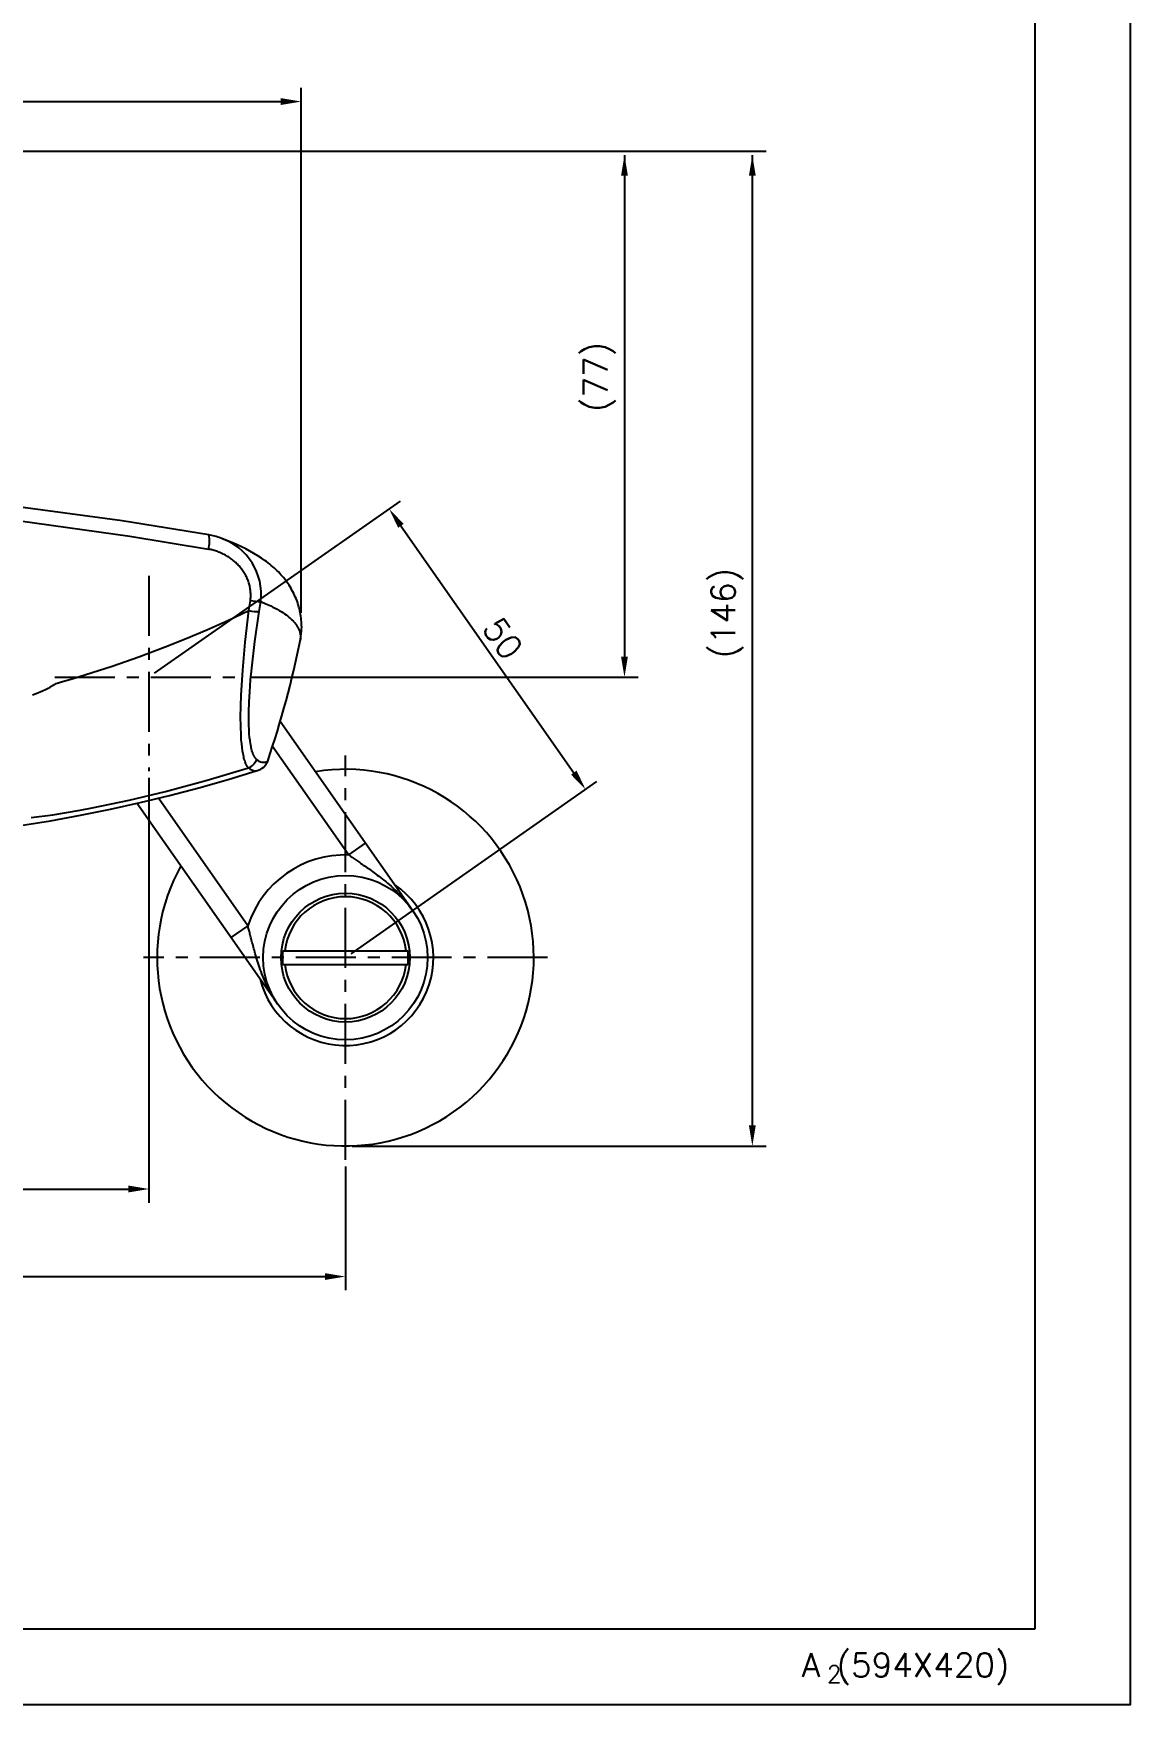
# Model space of a CAD drawing. Extents: x 10556 to 11150, y -5808 to -5388.
# Drawn here: x 10989.7 to 11149.9, y -5808.1 to -5564.1 of the extents above; entities that cross this region are included whole.
import ezdxf

# ---------------------------------------------------------------- set-up
doc = ezdxf.new("R2010")
doc.units = 0
doc.header["$LTSCALE"] = 7
doc.header["$MEASUREMENT"] = 0
doc.linetypes.add('CENTER', pattern=[2, 1.25, -0.25, 0.25, -0.25])
doc.layers.get('0').update_dxf_attribs({"color": 2, "linetype": 'CONTINUOUS'})
for name, color, linetype in [('CL', 1, 'CENTER'), ('D', 2, 'CONTINUOUS'), ('DIM', 2, 'CONTINUOUS'), ('DWG', 7, 'CONTINUOUS'), ('Make2D 표시선', 7, 'CONTINUOUS'), ('Make2D 표시선 - Tangent', 7, 'CONTINUOUS'), ('TXT', 4, 'CONTINUOUS')]:
    doc.layers.add(name, color=color, linetype=linetype)
doc.styles.add('GHS', font='ROMANS.shx', dxfattribs={"bigfont": 'GHS.shx'})

msp = doc.modelspace()

# ---------------------------------------------------------------- linework, layer by layer
at = {"linetype": 'Continuous'}
msp.add_lwpolyline([(10555.88915, -5808.08533), (11149.88915, -5808.08533), (11149.88915, -5388.08533), (10555.88915, -5388.08533)], close=True, dxfattribs=at)
at = {"layer": 'CL'}
for p, q in [((11006.59327, -5643.2903), (11006.59327, -5671.79541)), ((10992.87299, -5658.07491), (11020.31399, -5658.07491)), ((11035.27213, -5728.53249), (11035.27213, -5669.53249)), ((11064.77213, -5699.03249), (11005.77213, -5699.03249))]:
    msp.add_line(p, q, dxfattribs=at)
at = {"layer": 'D'}
for p, q in [((11028.83127, -5648.71194), (11028.83127, -5572.04294)), ((10877.38447, -5574.04294), (11025.83127, -5574.04294)), ((11006.59327, -5672.79541), (11006.59327, -5734.81063)), ((11035.27213, -5729.53249), (11035.27213, -5747.5932)), ((10899.59327, -5732.81063), (11003.59327, -5732.81063)), ((10870.91442, -5745.5932), (11032.27213, -5745.5932))]:
    msp.add_line(p, q, dxfattribs=at)
for points in [[(11025.83127, -5573.54294), (11025.83127, -5574.54294), (11028.83127, -5574.04294)], [(11003.59327, -5732.31063), (11003.59327, -5733.31063), (11006.59327, -5732.81063)], [(11032.27213, -5745.0932), (11032.27213, -5746.0932), (11035.27213, -5745.5932)]]:
    msp.add_solid(points, dxfattribs=at)
at = {"layer": 'DIM'}
for p, q in [((10952.59327, -5581.28489), (11078.00791, -5581.28489)), ((10952.59327, -5581.28489), (11096.66986, -5581.28489)), ((11076.00791, -5581.88489), (11076.00791, -5655.07491)), ((11094.66986, -5581.88489), (11094.66986, -5723.53249)), ((11007.41243, -5657.50133), (11043.29176, -5632.3783)), ((11043.37419, -5635.98291), (11068.61159, -5672.02558)), ((11021.31399, -5658.07491), (11078.00791, -5658.07491)), ((11036.09128, -5698.45891), (11071.97062, -5673.33588)), ((11036.27213, -5726.53249), (11096.66986, -5726.53249))]:
    msp.add_line(p, q, dxfattribs=at)
for points in [[(11075.50791, -5584.88489), (11076.50791, -5584.88489), (11076.00791, -5581.88489)], [(11094.16986, -5584.88489), (11095.16986, -5584.88489), (11094.66986, -5581.88489)], [(11043.78377, -5635.69612), (11042.96462, -5636.2697), (11041.65346, -5633.52546)], [(11075.50791, -5655.07491), (11076.50791, -5655.07491), (11076.00791, -5658.07491)], [(11069.02116, -5671.73879), (11068.20201, -5672.31237), (11070.33232, -5674.48303)], [(11094.16986, -5723.53249), (11095.16986, -5723.53249), (11094.66986, -5726.53249)]]:
    msp.add_solid(points, dxfattribs=at)
at = {"layer": 'DWG'}
for p, q in [((11025.76041, -5664.52714), (11045.10192, -5692.14968)), ((11024.64138, -5668.15933), (11035.76155, -5684.04058)), ((11025.44227, -5705.91551), (11004.84354, -5676.49747)), ((11021.01681, -5694.36496), (11007.9793, -5675.74546)), ((11035.76155, -5684.04058), (11038.219, -5682.31985)), ((11021.01681, -5694.36496), (11018.55935, -5696.08569)), ((11026.1111, -5700.03249), (11026.1111, -5698.03249)), ((11026.1111, -5698.03249), (11044.43316, -5698.03249)), ((11044.43316, -5700.03249), (11044.43316, -5698.03249)), ((11026.1111, -5700.03249), (11044.43316, -5700.03249))]:
    msp.add_line(p, q, dxfattribs=at)
for centre, radius in [((11035.2721, -5699.03259), 12), ((11035.27213, -5699.03249), 9.4)]:
    msp.add_circle(centre, radius, dxfattribs=at)
for centre, radius, start, end in [((11035.27213, -5699.03249), 27.5, 150.8723087, 99.1281167), ((11035.2721, -5699.03259), 15, 88.1301025, 161.8698975), ((11035.2721, -5699.03259), 12.83935, 194.2068954, 55.7931046), ((11035.27213, -5699.03249), 8.9, 6.4513512, 173.5486488), ((11035.27213, -5699.03249), 8.9, 186.4513512, 353.5486488)]:
    msp.add_arc(centre, radius, start, end, dxfattribs=at)
for points in [[(11035.76155, -5684.04058), (11036.23408, -5684.37555), (11036.76632, -5684.74745), (11037.36862, -5685.16443), (11038.05039, -5685.63608), (11038.81944, -5686.17467), (11039.67888, -5686.79518), (11040.62551, -5687.51632), (11041.65665, -5688.36829), (11042.76744, -5689.39544), (11043.93234, -5690.64351), (11044.89202, -5691.85584)], [(11025.23771, -5705.61743), (11024.42529, -5704.29837), (11023.64997, -5702.77414), (11023.06456, -5701.37761), (11022.61695, -5700.11706), (11022.26345, -5698.98129), (11021.97467, -5697.96226), (11021.73195, -5697.05649), (11021.52227, -5696.2558), (11021.33677, -5695.54852), (11021.16966, -5694.92245), (11021.01681, -5694.36496)], [(11025.29234, -5705.69822), (11025.23771, -5705.61743)], [(11025.44227, -5705.91551), (11025.29234, -5705.69822)]]:
    msp.add_spline(points, degree=3, dxfattribs=at)
at = {"layer": 'Make2D 표시선'}
for p, q in [((11028.71844, -5652.56828), (11028.75412, -5652.38043)), ((11023.88006, -5670.44141), (11023.92013, -5670.33443))]:
    msp.add_line(p, q, dxfattribs=at)
for points in [[(11015.30777, -5637.29594), (11002.67891, -5635.24069), (10988.57002, -5633.3694), (10983.48055, -5632.62045), (10980.69405, -5632.14825), (10978.30024, -5631.68449), (10977.34353, -5631.47598), (10976.39169, -5631.24659), (10975.63421, -5631.0406), (10975.33466, -5630.94972), (10975.03762, -5630.85099)], [(11028.87155, -5651.32912), (11028.88095, -5651.05946), (11028.88392, -5650.78964), (11028.88046, -5650.51981), (11028.87054, -5650.25015), (11028.85415, -5649.98081), (11028.83127, -5649.71194), (11028.80189, -5649.44371), (11028.76599, -5649.17628), (11028.72377, -5648.91109), (11028.67512, -5648.647), (11028.62007, -5648.38416), (11028.55867, -5648.12273), (11028.49096, -5647.86287), (11028.41699, -5647.60472), (11028.33678, -5647.34844), (11028.25039, -5647.09419), (11028.1569, -5646.83958), (11028.05724, -5646.58732), (11027.95151, -5646.33753), (11027.83981, -5646.09035), (11027.72224, -5645.8459), (11027.59889, -5645.6043), (11027.46987, -5645.36569), (11027.33528, -5645.1302), (11027.19286, -5644.89412), (11027.04492, -5644.66146), (11026.89162, -5644.43229), (11026.7331, -5644.20669), (11026.56951, -5643.98471), (11026.40099, -5643.76644), (11026.2277, -5643.55195), (11026.04976, -5643.34131), (11025.86412, -5643.131), (11025.674, -5642.92474), (11025.47957, -5642.72252), (11025.28101, -5642.52434), (11025.07847, -5642.33019), (11024.87214, -5642.14006), (11024.66217, -5641.95394), (11024.44874, -5641.77184), (11024.21553, -5641.58045), (11023.9787, -5641.39359), (11023.73842, -5641.21116), (11023.49489, -5641.03307), (11022.99878, -5640.6895), (11022.49182, -5640.36211), (11021.90781, -5640.0107), (11021.31322, -5639.67746), (11020.70945, -5639.36094), (11020.09789, -5639.05966), (11019.38894, -5638.73127), (11018.67267, -5638.41918), (11017.95019, -5638.1216), (11017.2226, -5637.83672)], [(10987.83642, -5679.74538), (10992.23001, -5679.03394), (10996.60913, -5678.23826), (11000.97198, -5677.35787), (11005.31676, -5676.3923), (11009.60689, -5675.35005), (11013.87577, -5674.22395), (11018.15139, -5673.00604), (11022.40281, -5671.70612)]]:
    msp.add_lwpolyline(points, dxfattribs=at)
for centre, radius, start, end in [((11013.53602, -5647.21981), 10.08079, 69.4513294, 79.8525177), ((10888.55204, -5624.24329), 142.99974, 341.2010963, 348.5754592), ((11021.69752, -5669.28467), 2.52152, 287.1120031, 310.5054466)]:
    msp.add_arc(centre, radius, start, end, dxfattribs=at)
at = {"layer": 'Make2D 표시선 - Tangent'}
for p, q in [((11021.17183, -5648.37181), (11021.39346, -5646.90678)), ((11022.69028, -5648.51681), (11022.91394, -5647.04301)), ((11028.71729, -5652.56805), (11028.87156, -5651.32912)), ((11028.7184, -5652.56827), (11028.71729, -5652.56805)), ((11023.91908, -5670.33395), (11023.9235, -5670.32462))]:
    msp.add_line(p, q, dxfattribs=at)
for points in [[(10987.80066, -5635.26609), (11003.78982, -5637.49652), (11015.26006, -5639.38676)], [(11021.39346, -5646.90678), (11021.41331, -5646.75667), (11021.42901, -5646.60609), (11021.44058, -5646.45515), (11021.44804, -5646.30395), (11021.45141, -5646.15259), (11021.45073, -5646.00121), (11021.446, -5645.84989), (11021.43725, -5645.69875), (11021.4237, -5645.53966), (11021.40578, -5645.38101), (11021.38353, -5645.22289), (11021.35701, -5645.06542), (11021.3263, -5644.90872), (11021.29144, -5644.75287), (11021.25251, -5644.59801), (11021.20955, -5644.44422), (11021.16169, -5644.2887), (11021.10978, -5644.13449), (11021.05392, -5643.98168), (11020.99416, -5643.83035), (11020.93059, -5643.68056), (11020.86327, -5643.53241), (11020.79229, -5643.38596), (11020.71772, -5643.24129), (11020.63524, -5643.09069), (11020.54894, -5642.94223), (11020.45892, -5642.79598), (11020.36527, -5642.65202), (11020.26809, -5642.51042), (11020.16748, -5642.37124), (11020.06351, -5642.23456), (11019.95631, -5642.10044), (11019.84732, -5641.97056), (11019.73534, -5641.84329), (11019.62044, -5641.71866), (11019.5027, -5641.59672), (11019.38221, -5641.47749), (11019.25904, -5641.36101), (11019.13326, -5641.24732), (11019.00497, -5641.13646), (11018.87423, -5641.02845), (11018.74113, -5640.92335), (11018.60575, -5640.82117), (11018.46816, -5640.72196), (11018.32844, -5640.62575), (11018.18668, -5640.53259), (11018.04296, -5640.4425), (11017.89734, -5640.35551), (11017.74386, -5640.26832), (11017.5885, -5640.18456), (11017.43134, -5640.10426), (11017.27245, -5640.02745), (11017.11192, -5639.95415), (11016.94982, -5639.88438), (11016.78624, -5639.81817), (11016.62124, -5639.75555), (11016.45492, -5639.69654), (11016.28735, -5639.64117), (11016.1186, -5639.58947), (11015.94877, -5639.54145), (11015.77791, -5639.49714), (11015.60613, -5639.45657), (11015.43348, -5639.41977), (11015.26006, -5639.38676)], [(10989.58208, -5660.65121), (10990.13663, -5660.44254), (10991.0479, -5660.06981), (10991.47286, -5659.88768), (10991.78817, -5659.74275), (10991.88041, -5659.69698), (10991.92595, -5659.67297), (10991.97098, -5659.64804), (10992.01487, -5659.62244), (10992.05827, -5659.59599), (10992.14396, -5659.54127), (10992.36447, -5659.39095), (10992.46415, -5659.32635), (10992.52019, -5659.29193), (10992.57684, -5659.25853), (10992.63416, -5659.22631), (10992.69221, -5659.19545), (10992.76031, -5659.16148), (10992.82909, -5659.12885), (10993.05255, -5659.02868), (10993.21781, -5658.95966), (10993.30116, -5658.92692), (10993.38506, -5658.89565), (10993.51517, -5658.85093), (10993.64668, -5658.81056), (10995.35505, -5658.32391), (11001.22785, -5656.45277), (11005.10361, -5655.09962), (11008.94746, -5653.65837), (11012.0032, -5652.43921), (11015.03548, -5651.16284), (11018.11676, -5649.79614), (11021.17183, -5648.37181)], [(11021.10741, -5671.3043), (11021.08894, -5671.28632), (11021.07095, -5671.26788), (11021.05341, -5671.24901), (11021.03633, -5671.22972), (11021.01967, -5671.21006), (11021.00343, -5671.19005), (11020.98759, -5671.16972), (11020.97213, -5671.1491), (11020.95552, -5671.12606), (11020.93933, -5671.10272), (11020.90817, -5671.05521), (11020.87852, -5671.00675), (11020.85022, -5670.95747), (11020.8199, -5670.90133), (11020.79102, -5670.84446), (11020.76347, -5670.78691), (11020.73716, -5670.72879), (11020.70603, -5670.65584), (11020.67651, -5670.58222), (11020.62169, -5670.43336), (11020.56219, -5670.25306), (11020.50853, -5670.07094), (11020.45994, -5669.88736), (11020.41569, -5669.70266), (11020.36913, -5669.48838), (11020.32689, -5669.27323), (11020.25355, -5668.84087), (11020.18327, -5668.33512), (11020.12643, -5667.82765), (11020.07328, -5667.22401), (11020.03298, -5666.61937), (11019.97886, -5665.24955), (11019.96619, -5663.87858), (11019.99006, -5662.30286), (11020.04709, -5660.72797), (11020.27709, -5657.0584), (11020.65121, -5652.96113), (11021.17183, -5648.37181)], [(11022.91394, -5647.04301), (11023.64139, -5647.35465), (11024.3597, -5647.68675), (11024.67839, -5647.84356), (11024.99427, -5648.00592), (11025.3069, -5648.17441), (11025.6158, -5648.34964), (11025.86886, -5648.50058), (11026.11848, -5648.65711), (11026.36411, -5648.81978), (11026.60518, -5648.98914), (11026.81362, -5649.14462), (11027.0173, -5649.30625), (11027.11711, -5649.38954), (11027.21543, -5649.47456), (11027.31217, -5649.56138), (11027.40723, -5649.65007), (11027.49024, -5649.73053), (11027.57173, -5649.81256), (11027.65155, -5649.89619), (11027.7296, -5649.98147), (11027.80573, -5650.06842), (11027.87983, -5650.15709), (11027.95177, -5650.24752), (11028.02143, -5650.33974), (11028.07947, -5650.4206), (11028.13561, -5650.50281), (11028.18976, -5650.58635), (11028.2418, -5650.6712), (11028.29163, -5650.75734), (11028.33914, -5650.84477), (11028.38422, -5650.93346), (11028.42677, -5651.0234), (11028.46597, -5651.11287), (11028.50258, -5651.20346), (11028.53653, -5651.29507), (11028.56777, -5651.38765), (11028.59624, -5651.4811), (11028.62188, -5651.57536), (11028.64464, -5651.67034), (11028.66446, -5651.76597), (11028.68177, -5651.86517), (11028.69595, -5651.96487), (11028.70702, -5652.06497), (11028.71503, -5652.16538), (11028.72002, -5652.266), (11028.72203, -5652.36671), (11028.72111, -5652.46743), (11028.71729, -5652.56805)], [(11022.31225, -5670.08192), (11022.29256, -5670.06617), (11022.27331, -5670.0499), (11022.25448, -5670.03314), (11022.23608, -5670.01591), (11022.21809, -5669.99824), (11022.2005, -5669.98018), (11022.1833, -5669.96173), (11022.16649, -5669.94293), (11022.14878, -5669.92229), (11022.1315, -5669.9013), (11022.11462, -5669.87998), (11022.09814, -5669.85834), (11022.06631, -5669.81423), (11022.03588, -5669.76913), (11022.00365, -5669.71815), (11021.9729, -5669.66626), (11021.94355, -5669.61356), (11021.91552, -5669.56015), (11021.88259, -5669.49338), (11021.85137, -5669.42579), (11021.8217, -5669.3575), (11021.79343, -5669.28861), (11021.7614, -5669.20595), (11021.73105, -5669.12267), (11021.70226, -5669.03883), (11021.67495, -5668.95449), (11021.62436, -5668.78452), (11021.57849, -5668.61318), (11021.53056, -5668.41445), (11021.48736, -5668.21467), (11021.44838, -5668.01401), (11021.41311, -5667.81265), (11021.34312, -5667.34149), (11021.28782, -5666.86835), (11021.23772, -5666.30439), (11021.20165, -5665.73935), (11021.17454, -5665.09759), (11021.16027, -5664.45542), (11021.16405, -5663.17066), (11021.21031, -5661.68871), (11021.29264, -5660.2083), (11021.42569, -5658.47662), (11021.59138, -5656.7477), (11022.05525, -5652.87209), (11022.69028, -5648.51681)], [(10989.4019, -5678.59195), (10992.57947, -5678.15932), (10996.54896, -5677.48782), (10998.31229, -5677.15365), (11003.6763, -5676.03829), (11009.00767, -5674.77616), (11015.08652, -5673.14117), (11021.10741, -5671.3043)]]:
    msp.add_lwpolyline(points, dxfattribs=at)
for centre, radius, start, end in [((11011.94612, -5638.26519), 3.49859, 341.3020969, 16.083645), ((11014.26901, -5646.0211), 8.70512, 353.2584166, 71.1997647), ((11022.97807, -5637.47955), 11.041, 260.5844443, 268.506392), ((11023.19902, -5635.308), 11.73847, 261.1518921, 268.6083695), ((10888.55426, -5624.24369), 142.99632, 341.1968462, 348.5754373), ((11020.3998, -5669.40186), 2.02977, 290.4026304, 340.4248446), ((11023.28536, -5669.12602), 1.36407, 224.4889478, 297.6829875), ((11022.03564, -5669.69762), 1.98803, 310.8263424, 341.332352), ((11022.09607, -5670.40304), 1.3378, 222.3520896, 283.2431917)]:
    msp.add_arc(centre, radius, start, end, dxfattribs=at)
at = {"layer": 'TXT', "color": 4}
msp.add_line((11135.88915, -5407.08533), (11135.88915, -5797.08533), dxfattribs=at)
at = {"layer": 'TXT', "color": 4, "linetype": 'Continuous'}
msp.add_line((11135.88915, -5797.08533), (10581.88915, -5797.08533), dxfattribs=at)

# ---------------------------------------------------------------- texts
at = {"color": 7, "style": 'GHS'}
for s, height, p in [('A (594X420)', 3.5, (11101.90299, -5804.05842)), ('2', 2.5, (11105.55667, -5804.8904))]:
    msp.add_text(s, height=height, dxfattribs=at).set_placement(p)
at = {"layer": 'DIM', "char_height": 3.5, "attachment_point": 5, "style": 'GHS'}
for s, insert, rotation in [('(77)', (11072.34125, -5614.24217), 90), ('(146)', (11091.0032, -5648.74375), 90), ('\\A1;50', (11058.24556, -5652.42691), 305.0000505)]:
    msp.add_mtext(s, dxfattribs=dict(at, insert=insert, rotation=rotation))

doc.saveas('drawing.dxf')
